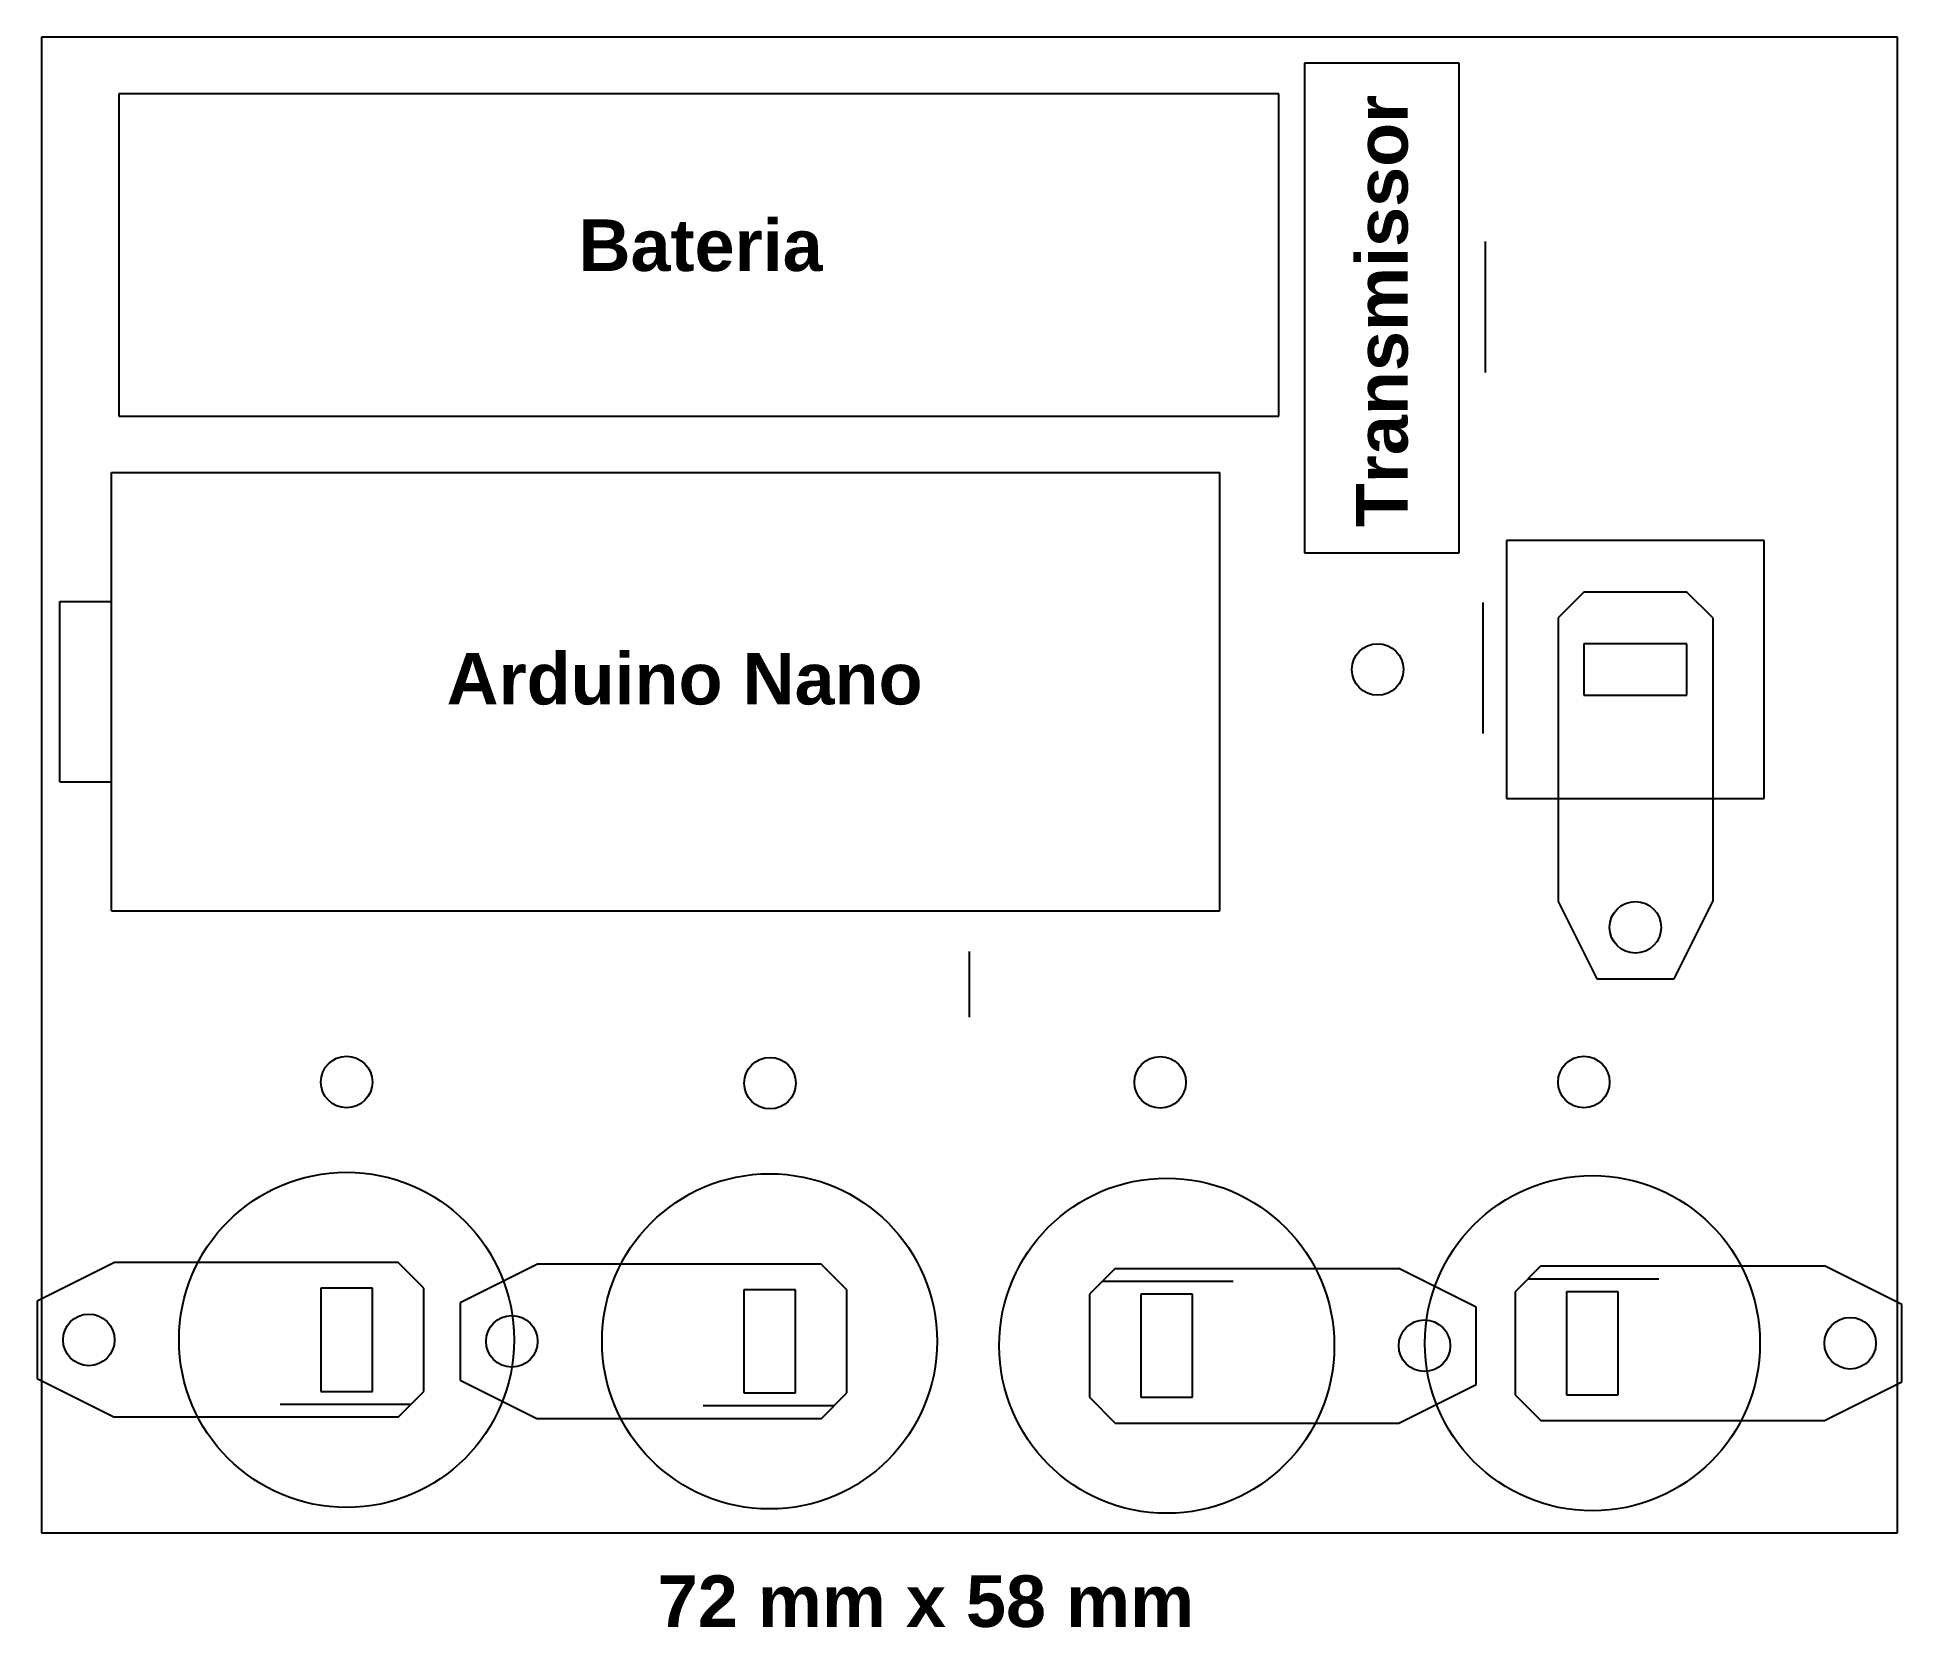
# Model space of a CAD drawing. Header units: millimetres. Extents: x 53.8 to 126.1, y 19.2 to 80.8.
import ezdxf

# ---------------------------------------------------------------- set-up
doc = ezdxf.new("R2010")
doc.units = ezdxf.units.MM
doc.layers.get('0').update_dxf_attribs({"lineweight": 25, "true_color": 0xffffff})
doc.styles.add('textstyle0', font='')
doc.styles.add('textstyle1', font='')
doc.styles.add('textstyle2', font='')
doc.styles.add('textstyle3', font='')
doc.styles.get('textstyle0').set_extended_font_data('Arial')
doc.styles.get('textstyle1').set_extended_font_data('Arial')
doc.styles.get('textstyle2').set_extended_font_data('Arial')
doc.styles.get('textstyle3').set_extended_font_data('Arial')

msp = doc.modelspace()

# ---------------------------------------------------------------- linework, layer by layer
for p, q in [((125.927, 80.843), (53.927, 80.843)), ((53.927, 80.843), (53.927, 22.843)), ((125.927, 22.843), (125.927, 80.843)), ((108.927, 79.843), (102.927, 79.843)), ((102.927, 79.843), (102.927, 60.843)), ((108.927, 60.843), (108.927, 79.843)), ((101.924, 78.646), (56.924, 78.646)), ((56.924, 78.646), (56.924, 66.146)), ((101.924, 66.146), (101.924, 78.646)), ((109.927, 72.923), (109.927, 67.843)), ((56.924, 66.146), (101.924, 66.146)), ((56.64, 46.967), (56.64, 63.967)), ((56.64, 63.967), (99.64, 63.967)), ((99.64, 46.967), (99.64, 63.967)), ((102.927, 60.843), (108.927, 60.843)), ((120.761, 61.322), (110.761, 61.322)), ((110.761, 61.322), (110.761, 51.322)), ((120.761, 51.322), (120.761, 61.322)), ((113.761, 59.322), (112.761, 58.322)), ((117.761, 59.322), (113.761, 59.322)), ((118.761, 58.322), (117.761, 59.322)), ((54.64, 51.967), (54.64, 58.967)), ((54.64, 58.967), (56.64, 58.967)), ((56.64, 51.967), (56.64, 58.967)), ((56.64, 51.967), (56.64, 58.967)), ((109.857, 53.847), (109.857, 58.927)), ((112.761, 58.322), (112.761, 47.322)), ((112.761, 58.322), (112.761, 58.322)), ((118.761, 58.322), (118.761, 47.322)), ((117.761, 57.322), (113.761, 57.322)), ((117.761, 57.322), (113.761, 57.322)), ((113.761, 57.322), (113.761, 55.322)), ((113.761, 57.322), (113.761, 55.322)), ((117.761, 55.322), (117.761, 57.322)), ((117.761, 55.322), (117.761, 57.322)), ((117.761, 57.322), (117.761, 57.322)), ((117.761, 57.322), (117.761, 57.322)), ((113.761, 55.322), (117.761, 55.322)), ((113.761, 55.322), (117.761, 55.322)), ((54.64, 51.967), (56.64, 51.967)), ((110.761, 51.322), (120.761, 51.322)), ((112.761, 47.322), (114.261, 44.322)), ((117.261, 44.322), (118.761, 47.322)), ((56.64, 46.967), (99.64, 46.967)), ((89.927, 42.843), (89.927, 45.383)), ((114.261, 44.322), (117.261, 44.322)), ((56.761, 33.322), (53.761, 31.822)), ((67.761, 33.322), (56.761, 33.322)), ((68.761, 32.322), (67.761, 33.322)), ((67.761, 33.322), (67.761, 33.322)), ((73.171, 33.265), (70.171, 31.765)), ((84.171, 33.265), (73.171, 33.265)), ((85.171, 32.265), (84.171, 33.265)), ((84.171, 33.265), (84.171, 33.265)), ((95.579, 33.095), (94.579, 32.095)), ((95.079, 32.595), (100.159, 32.595)), ((95.579, 33.095), (106.579, 33.095)), ((109.579, 31.595), (106.579, 33.095)), ((112.093, 33.192), (111.093, 32.192)), ((111.593, 32.692), (116.673, 32.692)), ((112.093, 33.192), (123.093, 33.192)), ((126.093, 31.692), (123.093, 33.192)), ((66.761, 32.322), (64.761, 32.322)), ((66.761, 32.322), (64.761, 32.322)), ((64.761, 32.322), (64.761, 28.322)), ((64.761, 32.322), (64.761, 28.322)), ((66.761, 28.322), (66.761, 32.322)), ((66.761, 28.322), (66.761, 32.322)), ((68.761, 28.322), (68.761, 32.322)), ((83.171, 32.265), (81.171, 32.265)), ((83.171, 32.265), (81.171, 32.265)), ((81.171, 32.265), (81.171, 28.265)), ((81.171, 32.265), (81.171, 28.265)), ((83.171, 28.265), (83.171, 32.265)), ((83.171, 28.265), (83.171, 32.265)), ((85.171, 28.265), (85.171, 32.265)), ((94.579, 32.095), (94.579, 28.095)), ((96.579, 32.095), (96.579, 28.095)), ((96.579, 32.095), (96.579, 28.095)), ((98.579, 32.095), (96.579, 32.095)), ((98.579, 32.095), (96.579, 32.095)), ((96.579, 32.095), (96.579, 32.095)), ((96.579, 32.095), (96.579, 32.095)), ((98.579, 28.095), (98.579, 32.095)), ((98.579, 28.095), (98.579, 32.095)), ((111.093, 32.192), (111.093, 28.192)), ((113.093, 32.192), (113.093, 28.192)), ((113.093, 32.192), (113.093, 28.192)), ((115.093, 32.192), (113.093, 32.192)), ((115.093, 32.192), (113.093, 32.192)), ((113.093, 32.192), (113.093, 32.192)), ((113.093, 32.192), (113.093, 32.192)), ((115.093, 28.192), (115.093, 32.192)), ((115.093, 28.192), (115.093, 32.192)), ((53.761, 31.822), (53.761, 28.822)), ((70.171, 31.765), (70.171, 28.765)), ((109.579, 28.595), (109.579, 31.595)), ((126.093, 28.692), (126.093, 31.692)), ((53.761, 28.822), (56.761, 27.322)), ((64.761, 28.322), (66.761, 28.322)), ((64.761, 28.322), (66.761, 28.322)), ((66.761, 28.322), (66.761, 28.322)), ((66.761, 28.322), (66.761, 28.322)), ((67.761, 27.322), (68.761, 28.322)), ((70.171, 28.765), (73.171, 27.265)), ((81.171, 28.265), (83.171, 28.265)), ((81.171, 28.265), (83.171, 28.265)), ((83.171, 28.265), (83.171, 28.265)), ((83.171, 28.265), (83.171, 28.265)), ((84.171, 27.265), (85.171, 28.265)), ((106.579, 27.095), (109.579, 28.595)), ((123.093, 27.192), (126.093, 28.692)), ((68.261, 27.822), (63.181, 27.822)), ((84.671, 27.765), (79.591, 27.765)), ((94.579, 28.095), (95.579, 27.095)), ((96.579, 28.095), (98.579, 28.095)), ((96.579, 28.095), (98.579, 28.095)), ((111.093, 28.192), (112.093, 27.192)), ((113.093, 28.192), (115.093, 28.192)), ((113.093, 28.192), (115.093, 28.192)), ((67.761, 27.322), (56.761, 27.322)), ((84.171, 27.265), (73.171, 27.265)), ((95.579, 27.095), (106.579, 27.095)), ((95.579, 27.095), (95.579, 27.095)), ((112.093, 27.192), (123.093, 27.192)), ((112.093, 27.192), (112.093, 27.192)), ((53.927, 22.843), (125.927, 22.843))]:
    msp.add_line(p, q)
for centre, radius in [((105.761, 56.322), 1), ((115.761, 46.322), 1), ((65.761, 40.322), 1), ((82.188, 40.28), 1), ((97.326, 40.313), 1), ((113.761, 40.322), 1), ((65.761, 30.322), 6.5), ((82.171, 30.265), 6.5), ((97.579, 30.095), 6.5), ((114.093, 30.192), 6.5), ((55.761, 30.322), 1), ((72.171, 30.265), 1), ((124.093, 30.192), 1), ((107.579, 30.095), 1)]:
    msp.add_circle(centre, radius)

# ---------------------------------------------------------------- texts
at = {"insert": (104.927, 61.843), "char_height": 1, "attachment_point": 1, "rotation": 90, "style": 'textstyle3'}
msp.add_mtext('\\fArial|b1|i0|c0|p0;\\H2;Transmissor', dxfattribs=at)
at = {"char_height": 1, "attachment_point": 1}
for s, insert, style in [('\\fArial|b1|i0|c0|p0;\\H2;Bateria', (74.759, 73.778), 'textstyle1'), ('\\fArial|b1|i0|c0|p0;\\H2;Arduino Nano', (69.64, 56.967), 'textstyle2'), ('\\fArial|b1|i0|c0|p0;\\H2;72 mm x 58 mm', (77.831, 21.187), 'textstyle0')]:
    msp.add_mtext(s, dxfattribs=dict(at, insert=insert, style=style))

doc.saveas('drawing.dxf')
